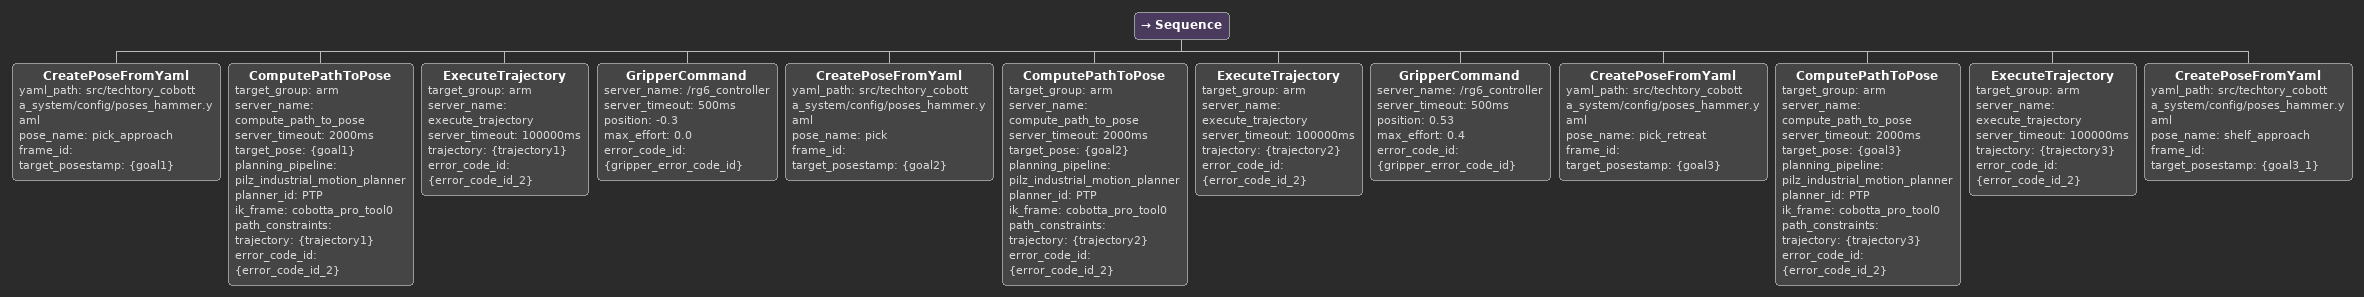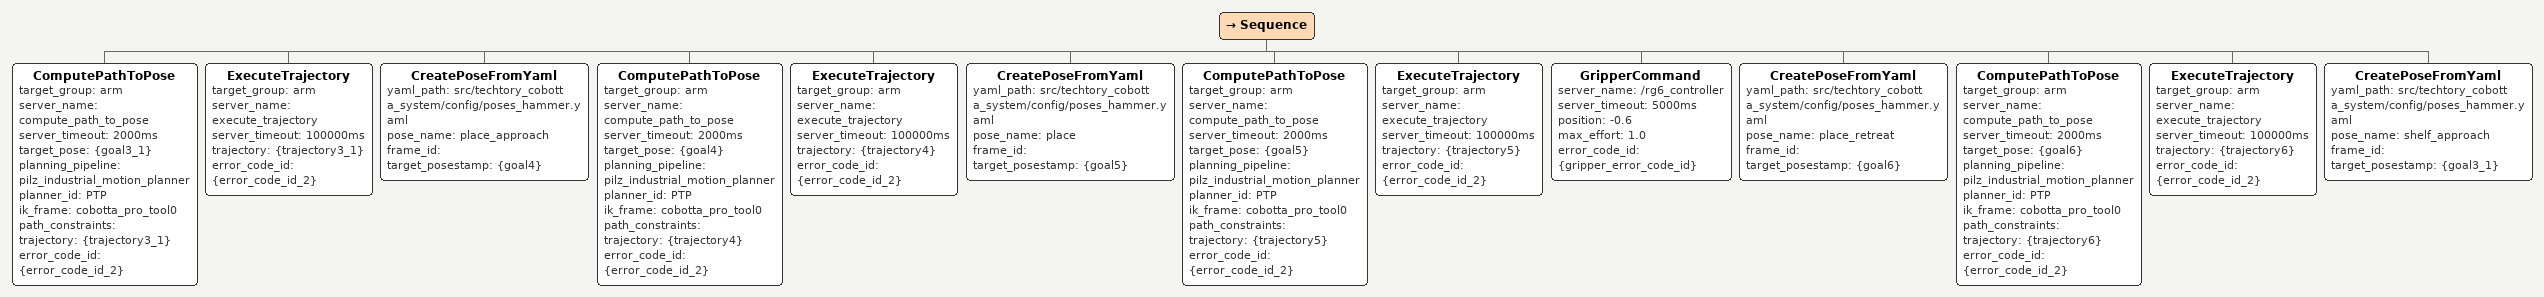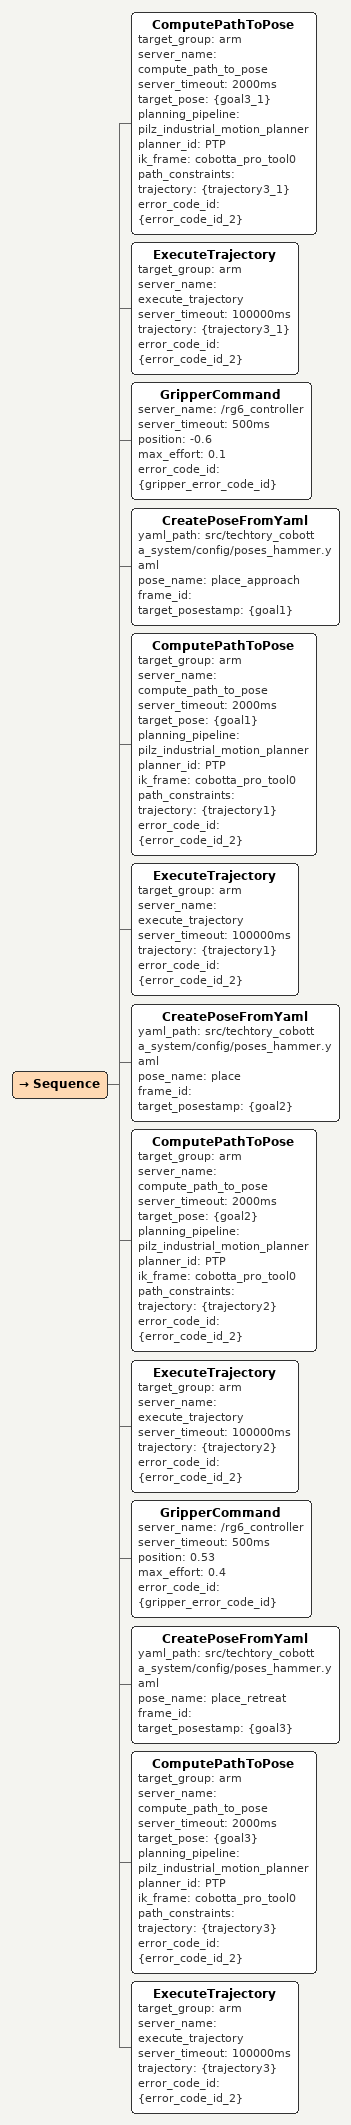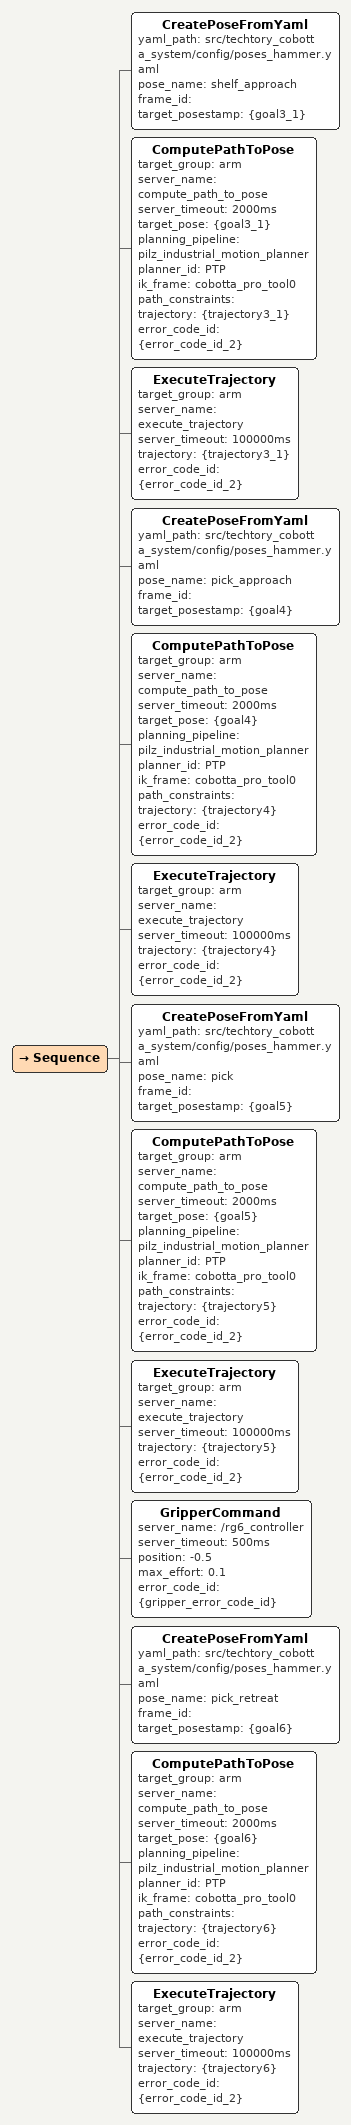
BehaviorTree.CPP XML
<Sequence>
<!-- Open the gripper before approaching the object.
     OnRobot RG6: position -0.628 = open, 0.628 = close. -->
<CreatePoseFromYaml yaml_path="src/techtory_cobotta_system/config/poses_hammer.yaml" pose_name="pick_approach" frame_id="" target_posestamp="{goal1}"/>
<ComputePathToPose target_group="arm" server_name="compute_path_to_pose" server_timeout="2000ms" target_pose="{goal1}" planning_pipeline="pilz_industrial_motion_planner" planner_id="PTP" ik_frame="cobotta_pro_tool0" path_constraints="" trajectory="{trajectory1}" error_code_id="{error_code_id_2}"/>
<ExecuteTrajectory target_group="arm" server_name="execute_trajectory" server_timeout="100000ms" trajectory="{trajectory1}" error_code_id="{error_code_id_2}"/>
  <GripperCommand server_name="/rg6_controller" server_timeout="500ms" position="-0.3" max_effort="0.0" error_code_id="{gripper_error_code_id}"/>
  <CreatePoseFromYaml yaml_path="src/techtory_cobotta_system/config/poses_hammer.yaml" pose_name="pick" frame_id="" target_posestamp="{goal2}"/>
<ComputePathToPose target_group="arm" server_name="compute_path_to_pose" server_timeout="2000ms" target_pose="{goal2}" planning_pipeline="pilz_industrial_motion_planner" planner_id="PTP" ik_frame="cobotta_pro_tool0" path_constraints="" trajectory="{trajectory2}" error_code_id="{error_code_id_2}"/>
<ExecuteTrajectory target_group="arm" server_name="execute_trajectory" server_timeout="100000ms" trajectory="{trajectory2}" error_code_id="{error_code_id_2}"/>
<GripperCommand server_name="/rg6_controller" server_timeout="500ms" position="0.53" max_effort="0.4" error_code_id="{gripper_error_code_id}"/>

<CreatePoseFromYaml yaml_path="src/techtory_cobotta_system/config/poses_hammer.yaml" pose_name="pick_retreat" frame_id="" target_posestamp="{goal3}"/>
<ComputePathToPose target_group="arm" server_name="compute_path_to_pose" server_timeout="2000ms" target_pose="{goal3}" planning_pipeline="pilz_industrial_motion_planner" planner_id="PTP" ik_frame="cobotta_pro_tool0" path_constraints="" trajectory="{trajectory3}" error_code_id="{error_code_id_2}"/>
<ExecuteTrajectory target_group="arm" server_name="execute_trajectory" server_timeout="100000ms" trajectory="{trajectory3}" error_code_id="{error_code_id_2}"/>

  <CreatePoseFromYaml yaml_path="src/techtory_cobotta_system/config/poses_hammer.yaml" pose_name="shelf_approach" frame_id="" target_posestamp="{goal3_1}"/>

</Sequence>

<Sequence>
<ComputePathToPose target_group="arm" server_name="compute_path_to_pose" server_timeout="2000ms" target_pose="{goal3_1}" planning_pipeline="pilz_industrial_motion_planner" planner_id="PTP" ik_frame="cobotta_pro_tool0" path_constraints="" trajectory="{trajectory3_1}" error_code_id="{error_code_id_2}"/>
<ExecuteTrajectory target_group="arm" server_name="execute_trajectory" server_timeout="100000ms" trajectory="{trajectory3_1}" error_code_id="{error_code_id_2}"/>

<CreatePoseFromYaml yaml_path="src/techtory_cobotta_system/config/poses_hammer.yaml" pose_name="place_approach" frame_id="" target_posestamp="{goal4}"/>
<ComputePathToPose target_group="arm" server_name="compute_path_to_pose" server_timeout="2000ms" target_pose="{goal4}" planning_pipeline="pilz_industrial_motion_planner" planner_id="PTP" ik_frame="cobotta_pro_tool0" path_constraints="" trajectory="{trajectory4}" error_code_id="{error_code_id_2}"/>
<ExecuteTrajectory target_group="arm" server_name="execute_trajectory" server_timeout="100000ms" trajectory="{trajectory4}" error_code_id="{error_code_id_2}"/>

<CreatePoseFromYaml yaml_path="src/techtory_cobotta_system/config/poses_hammer.yaml" pose_name="place" frame_id="" target_posestamp="{goal5}"/>
<ComputePathToPose target_group="arm" server_name="compute_path_to_pose" server_timeout="2000ms" target_pose="{goal5}" planning_pipeline="pilz_industrial_motion_planner" planner_id="PTP" ik_frame="cobotta_pro_tool0" path_constraints="" trajectory="{trajectory5}" error_code_id="{error_code_id_2}"/>
<ExecuteTrajectory target_group="arm" server_name="execute_trajectory" server_timeout="100000ms" trajectory="{trajectory5}" error_code_id="{error_code_id_2}"/>

<GripperCommand server_name="/rg6_controller" server_timeout="5000ms" position="-0.6" max_effort="1.0" error_code_id="{gripper_error_code_id}"/>

<CreatePoseFromYaml yaml_path="src/techtory_cobotta_system/config/poses_hammer.yaml" pose_name="place_retreat" frame_id="" target_posestamp="{goal6}"/>
<ComputePathToPose target_group="arm" server_name="compute_path_to_pose" server_timeout="2000ms" target_pose="{goal6}" planning_pipeline="pilz_industrial_motion_planner" planner_id="PTP" ik_frame="cobotta_pro_tool0" path_constraints="" trajectory="{trajectory6}" error_code_id="{error_code_id_2}"/>
<ExecuteTrajectory target_group="arm" server_name="execute_trajectory" server_timeout="100000ms" trajectory="{trajectory6}" error_code_id="{error_code_id_2}"/>

<CreatePoseFromYaml yaml_path="src/techtory_cobotta_system/config/poses_hammer.yaml" pose_name="shelf_approach" frame_id="" target_posestamp="{goal3_1}"/>

</Sequence>

<Sequence>
<ComputePathToPose target_group="arm" server_name="compute_path_to_pose" server_timeout="2000ms" target_pose="{goal3_1}" planning_pipeline="pilz_industrial_motion_planner" planner_id="PTP" ik_frame="cobotta_pro_tool0" path_constraints="" trajectory="{trajectory3_1}" error_code_id="{error_code_id_2}"/>
<ExecuteTrajectory target_group="arm" server_name="execute_trajectory" server_timeout="100000ms" trajectory="{trajectory3_1}" error_code_id="{error_code_id_2}"/>

<!-- Close gripper before approaching the placement location -->
<GripperCommand server_name="/rg6_controller" server_timeout="500ms" position="-0.6" max_effort="0.1" error_code_id="{gripper_error_code_id}"/>

<!-- Move to place approach -->
<CreatePoseFromYaml yaml_path="src/techtory_cobotta_system/config/poses_hammer.yaml" pose_name="place_approach" frame_id="" target_posestamp="{goal1}"/>

<ComputePathToPose target_group="arm" server_name="compute_path_to_pose" server_timeout="2000ms" target_pose="{goal1}" planning_pipeline="pilz_industrial_motion_planner" planner_id="PTP" ik_frame="cobotta_pro_tool0" path_constraints="" trajectory="{trajectory1}" error_code_id="{error_code_id_2}"/>

<ExecuteTrajectory target_group="arm" server_name="execute_trajectory" server_timeout="100000ms" trajectory="{trajectory1}" error_code_id="{error_code_id_2}"/>

<!-- Move to place pose -->
<CreatePoseFromYaml yaml_path="src/techtory_cobotta_system/config/poses_hammer.yaml" pose_name="place" frame_id="" target_posestamp="{goal2}"/>

<ComputePathToPose target_group="arm" server_name="compute_path_to_pose" server_timeout="2000ms" target_pose="{goal2}" planning_pipeline="pilz_industrial_motion_planner" planner_id="PTP" ik_frame="cobotta_pro_tool0" path_constraints="" trajectory="{trajectory2}" error_code_id="{error_code_id_2}"/>

<ExecuteTrajectory target_group="arm" server_name="execute_trajectory" server_timeout="100000ms" trajectory="{trajectory2}" error_code_id="{error_code_id_2}"/>

<!-- Release object -->
<GripperCommand server_name="/rg6_controller" server_timeout="500ms" position="0.53" max_effort="0.4" error_code_id="{gripper_error_code_id}"/>

<!-- Retreat from place location -->
<CreatePoseFromYaml yaml_path="src/techtory_cobotta_system/config/poses_hammer.yaml" pose_name="place_retreat" frame_id="" target_posestamp="{goal3}"/>

<ComputePathToPose target_group="arm" server_name="compute_path_to_pose" server_timeout="2000ms" target_pose="{goal3}" planning_pipeline="pilz_industrial_motion_planner" planner_id="PTP" ik_frame="cobotta_pro_tool0" path_constraints="" trajectory="{trajectory3}" error_code_id="{error_code_id_2}"/>

<ExecuteTrajectory target_group="arm" server_name="execute_trajectory" server_timeout="100000ms" trajectory="{trajectory3}" error_code_id="{error_code_id_2}"/>

</Sequence>

<Sequence>
<CreatePoseFromYaml yaml_path="src/techtory_cobotta_system/config/poses_hammer.yaml" pose_name="shelf_approach" frame_id="" target_posestamp="{goal3_1}"/>
<ComputePathToPose target_group="arm" server_name="compute_path_to_pose" server_timeout="2000ms" target_pose="{goal3_1}" planning_pipeline="pilz_industrial_motion_planner" planner_id="PTP" ik_frame="cobotta_pro_tool0" path_constraints="" trajectory="{trajectory3_1}" error_code_id="{error_code_id_2}"/>
<ExecuteTrajectory target_group="arm" server_name="execute_trajectory" server_timeout="100000ms" trajectory="{trajectory3_1}" error_code_id="{error_code_id_2}"/>

<!-- Move to pick approach -->
<CreatePoseFromYaml yaml_path="src/techtory_cobotta_system/config/poses_hammer.yaml" pose_name="pick_approach" frame_id="" target_posestamp="{goal4}"/>

<ComputePathToPose target_group="arm" server_name="compute_path_to_pose" server_timeout="2000ms" target_pose="{goal4}" planning_pipeline="pilz_industrial_motion_planner" planner_id="PTP" ik_frame="cobotta_pro_tool0" path_constraints="" trajectory="{trajectory4}" error_code_id="{error_code_id_2}"/>

<ExecuteTrajectory target_group="arm" server_name="execute_trajectory" server_timeout="100000ms" trajectory="{trajectory4}" error_code_id="{error_code_id_2}"/>

<!-- Move to pick pose -->
<CreatePoseFromYaml yaml_path="src/techtory_cobotta_system/config/poses_hammer.yaml" pose_name="pick" frame_id="" target_posestamp="{goal5}"/>

<ComputePathToPose target_group="arm" server_name="compute_path_to_pose" server_timeout="2000ms" target_pose="{goal5}" planning_pipeline="pilz_industrial_motion_planner" planner_id="PTP" ik_frame="cobotta_pro_tool0" path_constraints="" trajectory="{trajectory5}" error_code_id="{error_code_id_2}"/>

<ExecuteTrajectory target_group="arm" server_name="execute_trajectory" server_timeout="100000ms" trajectory="{trajectory5}" error_code_id="{error_code_id_2}"/>

<!-- Grasp object -->
<GripperCommand server_name="/rg6_controller" server_timeout="500ms" position="-0.5" max_effort="0.1" error_code_id="{gripper_error_code_id}"/>

<!-- Retreat from pick location -->
<CreatePoseFromYaml yaml_path="src/techtory_cobotta_system/config/poses_hammer.yaml" pose_name="pick_retreat" frame_id="" target_posestamp="{goal6}"/>

<ComputePathToPose target_group="arm" server_name="compute_path_to_pose" server_timeout="2000ms" target_pose="{goal6}" planning_pipeline="pilz_industrial_motion_planner" planner_id="PTP" ik_frame="cobotta_pro_tool0" path_constraints="" trajectory="{trajectory6}" error_code_id="{error_code_id_2}"/>

<ExecuteTrajectory target_group="arm" server_name="execute_trajectory" server_timeout="100000ms" trajectory="{trajectory6}" error_code_id="{error_code_id_2}"/>

</Sequence>
